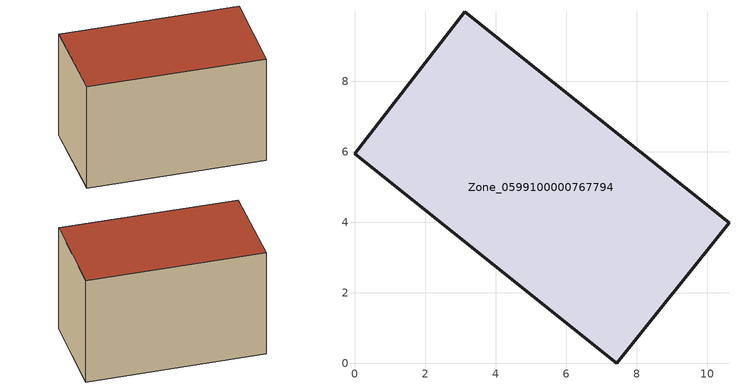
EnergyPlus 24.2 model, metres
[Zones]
Zone_0599100000767794
 floor ground (C_G): 0,5.94 3.13,9.97 10.62,3.99 7.43,0 z0.34
 wall outside (C_F): 3.13,9.97 0,5.94 7.43,0 10.62,3.99 3.13,9.97 z0.34:6.52
 roof outside (C_R): 7.43,0 10.62,3.99 3.13,9.97 0,5.94 z6.52
[BUILDING]
Pand.0599100000767794: North Axis=0; Terrain=City; Loads Convergence Tolerance Value=0.04; Temperature Convergence Tolerance Value=0.4; Solar Distribution=FullExterior; Maximum Number of Warmup Days=25; Minimum Number of Warmup Days=1
[Site:Location]
Rotterdam.The.Hague.AP_ZH_NLD Design_Conditions: Latitude=51.96; Longitude=4.45; Time Zone=1; Elevation=-4.5
[SITE:GROUNDTEMPERATURE:BUILDINGSURFACE]
18, 18, 18, 18, 18, 18, 18, 18, 18, 18, 18, 18
[MATERIAL] Thermal Absorptance=0.9; Solar Absorptance=0.7; Visible Absorptance=0.7
Name | Roughness | Thickness | Conductivity | Density | Specific Heat
G.TC.2006-2014 | MediumSmooth | 0.15 | 0.06 | 540 | 1210
F.TC.2006-2014 | Rough | 0.3 | 0.12 | 1920 | 840
R.TC.2006-2014 | MediumRough | 0.2 | 0.08 | 1500 | 1000
[CONSTRUCTION]
C_G: G.TC.2006-2014
C_F: F.TC.2006-2014
C_R: R.TC.2006-2014
[ZONE]
Zone_0599100000767794: Type=1; Multiplier=1; Ceiling Height=Autocalculate; Volume=Autocalculate; Floor Area=autocalculate; Part of Total Floor Area=Yes
[ZONEINFILTRATION:DESIGNFLOWRATE]
Infil_Zone_0599100000767794: Zone or ZoneList or Space or SpaceList=Zone_0599100000767794; Schedule=AlwaysOn; Design Flow Rate Calculation Method=Flow/Area; Flow Rate per Floor Area=0.0015; Constant Term Coefficient=1; Temperature Term Coefficient=0; Velocity Term Coefficient=0; Velocity Squared Term Coefficient=0
[HVACTEMPLATE:ZONE:IDEALLOADSAIRSYSTEM]
Zone_0599100000767794: Maximum Heating Supply Air Temperature=50; Minimum Cooling Supply Air Temperature=13; Maximum Heating Supply Air Humidity Ratio=0.0156; Minimum Cooling Supply Air Humidity Ratio=0.0077; Heating Limit=NoLimit; Cooling Limit=NoLimit; Dehumidification Control Type=ConstantSensibleHeatRatio; Cooling Sensible Heat Ratio=0.7; Dehumidification Setpoint=60; Humidification Control Type=None; Humidification Setpoint=30; Outdoor Air Method=None; Outdoor Air Flow Rate per Person=0.00944; Outdoor Air Flow Rate per Zone Floor Area=0; Outdoor Air Flow Rate per Zone=0; Demand Controlled Ventilation Type=None; Outdoor Air Economizer Type=NoEconomizer; Heat Recovery Type=None; Sensible Heat Recovery Effectiveness=0.7; Latent Heat Recovery Effectiveness=0.65
[ZONECONTROL:THERMOSTAT]
ThermostatControl_Zone_0599100000767794: Zone or ZoneList=Zone_0599100000767794; Control Type Schedule=DualSetpointControlType; Control 1=Thermostat_Zone_0599100000767794; Temperature Difference Between Cutout And Setpoint=0
[THERMOSTATSETPOINT:DUALSETPOINT]
Thermostat_Zone_0599100000767794: Heating Setpoint Temperature Schedule=HeatingSetpoint_Zone_0599100000767794; Cooling Setpoint Temperature Schedule=CoolingSetpoint_Zone_0599100000767794
[SCHEDULE:COMPACT]
HeatingSetpoint_Zone_0599100000767794: Through: 12/31, For: AllDays, Until: 24:00, 21
CoolingSetpoint_Zone_0599100000767794: Through: 12/31, For: AllDays, Until: 24:00, 24
DualSetpointControlType: Through: 12/31, For: AllDays, Until: 24:00, 4
AlwaysOn: Through: 12/31, For: AllDays, Until: 24:00, 1
